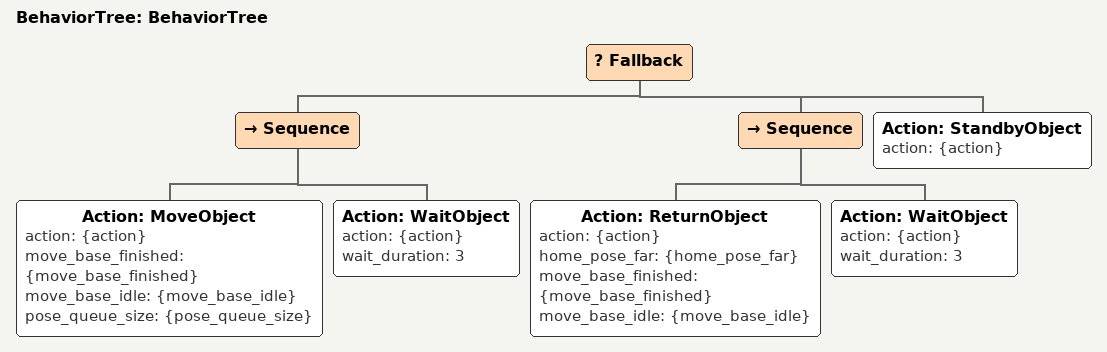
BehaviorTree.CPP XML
<?xml version="1.0"?>
<root main_tree_to_execute="BehaviorTree">
    <BehaviorTree ID="BehaviorTree">
        <Fallback>
            <Sequence>
                <Action ID="MoveObject" action="{action}" move_base_finished="{move_base_finished}" move_base_idle="{move_base_idle}" pose_queue_size="{pose_queue_size}"/>
                <Action ID="WaitObject" action="{action}" wait_duration="3"/>
            </Sequence>
            <Sequence>
                <Action ID="ReturnObject" action="{action}" home_pose_far="{home_pose_far}" move_base_finished="{move_base_finished}" move_base_idle="{move_base_idle}"/>
                <Action ID="WaitObject" action="{action}" wait_duration="3"/>
            </Sequence>
            <Action ID="StandbyObject" action="{action}"/>
        </Fallback>
    </BehaviorTree>
</root>
